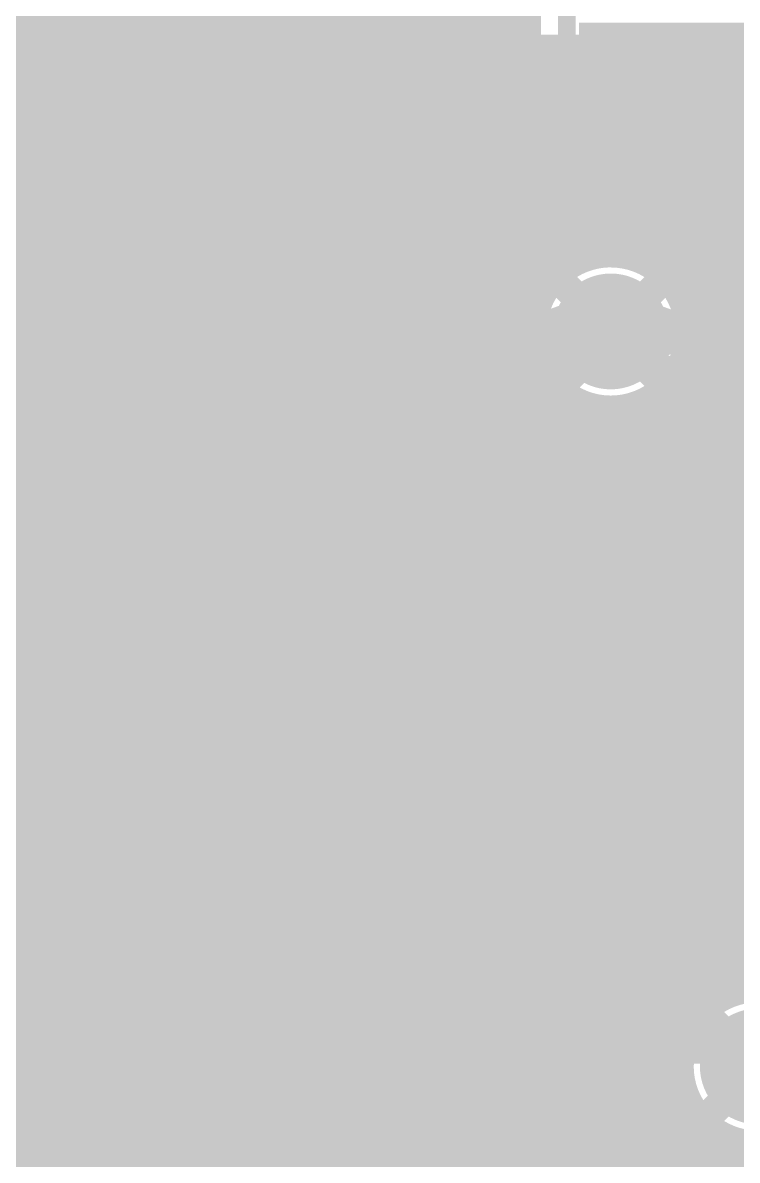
# Model space of a CAD drawing. Extents: x -118 to 4, y -52 to 56.
# Drawn here: x -99.06 to -92.89, y 15.7 to 25.53 of the extents above; entities that cross this region are included whole.
import ezdxf

# ---------------------------------------------------------------- set-up
doc = ezdxf.new("R2010")
doc.units = 0
doc.header["$MEASUREMENT"] = 0
doc.layers.get('0').update_dxf_attribs({"linetype": 'CONTINUOUS'})
for name, color, linetype in [('22-302-0_BOT', 7, 'CONTINUOUS'), ('22-302-0_DRD', 7, 'CONTINUOUS'), ('22-302-0_DRL', 2, 'CONTINUOUS'), ('22-302-0_GND', 1, 'CONTINUOUS'), ('22-302-0_IN1', 3, 'CONTINUOUS'), ('22-302-0_SMB', 5, 'CONTINUOUS'), ('22-302-0_SMT', 10, 'CONTINUOUS'), ('22-302-0_SPB', 14, 'CONTINUOUS'), ('22-302-0_SPT', 9, 'CONTINUOUS'), ('22-302-0_SSB', 12, 'CONTINUOUS'), ('22-302-0_SST', 11, 'CONTINUOUS'), ('22-302-0_TOP', 13, 'CONTINUOUS'), ('THRUHOLE_TAP', 7, 'CONTINUOUS')]:
    doc.layers.add(name, color=color, linetype=linetype)

# ---------------------------------------------------------------- blocks, each defined once
blk = doc.blocks.new('RECTANGLE_1')
blk.add_solid([(1.30048, 0.6477), (1.30048, -0.6477), (-1.30048, 0.6477), (-1.30048, -0.6477)])
blk = doc.blocks.new('RECTANGLE_31')
blk.add_solid([(0.508, 0.635), (0.508, -0.635), (-0.508, 0.635), (-0.508, -0.635)])
blk = doc.blocks.new('ROUND_50')
at = {"const_width": 0.35052}
blk.add_lwpolyline([(-0.17526, 0, 1), (0.17526, 0, 1)], format="xyb", close=True, dxfattribs=at)
blk = doc.blocks.new('ROUND_58')
at = {"const_width": 0.35052}
blk.add_lwpolyline([(-0.17526, 0, 1), (0.17526, 0, 1)], format="xyb", close=True, dxfattribs=at)
blk = doc.blocks.new('ROUND_107')
at = {"const_width": 0.10033}
blk.add_lwpolyline([(-0.050164, 0, 1), (0.050164, 0, 1)], format="xyb", close=True, dxfattribs=at)
blk = doc.blocks.new('ROUND_92')
at = {"const_width": 0.0635}
blk.add_lwpolyline([(-0.03175, 0, 1), (0.03175, 0, 1)], format="xyb", close=True, dxfattribs=at)
blk = doc.blocks.new('ROUND_93')
at = {"const_width": 0.50038}
blk.add_lwpolyline([(-0.25019, 0, 1), (0.25019, 0, 1)], format="xyb", close=True, dxfattribs=at)
blk = doc.blocks.new('RECTANGLE_5')
blk.add_solid([(0.99949, 2.04978), (0.99949, -2.04978), (-0.99949, 2.04978), (-0.99949, -2.04978)])
blk = doc.blocks.new('RECTANGLE_10')
blk.add_solid([(0.63627, 0.51308), (0.63627, -0.51308), (-0.63627, 0.51308), (-0.63627, -0.51308)])
blk = doc.blocks.new('ROUND_98')
at = {"const_width": 0.10033}
blk.add_lwpolyline([(-0.050164, 0, 1), (0.050164, 0, 1)], format="xyb", close=True, dxfattribs=at)

msp = doc.modelspace()

# ---------------------------------------------------------------- linework, layer by layer
at = {"layer": '22-302-0_BOT'}
for points, const_width in [([(-98.9838, 55.626), (-98.9838, 18.8722)], 0.254), ([(-98.7552, 55.626), (-98.7552, 18.8722)], 0.254), ([(-98.5266, 55.626), (-98.5266, 18.8722)], 0.254), ([(-98.298, 55.626), (-98.298, 18.8722)], 0.254), ([(-98.0694, 55.626), (-98.0694, 18.8722)], 0.254), ([(-97.8408, 55.626), (-97.8408, 21.1582)], 0.254), ([(-97.6122, 55.626), (-97.6122, 21.1582)], 0.254), ([(-71.882, 45.466), (-70.866, 44.45), (-70.866, 27.559), (-71.882, 26.543), (-73.787, 26.543), (-75.565, 24.765), (-75.565, 20.193), (-76.708, 19.05), (-85.979, 19.05), (-86.36, 18.669), (-86.36, 16.764), (-87.376, 15.748), (-96.139, 15.748), (-96.139, 17.907)], 0.2032), ([(-95.885, 25.019), (-95.885, 26.289)], 0.635), ([(-95.885, 26.289), (-95.885, 25.019)], 0.635), ([(-97.51568, 25.9969), (-97.51568, 24.0411)], 0.254), ([(-95.885, 25.9969), (-95.885, 25.019)], 0.254), ([(-97.51568, 25.5524), (-100.87356, 25.5524)], 0.254), ([(-94.25432, 25.4), (-94.25432, 24.0411)], 0.254), ([(-88.9, 25.4), (-94.25432, 25.4)], 0.254), ([(-94.1832, 25.4), (-94.1832, 23.5077)], 0.254), ([(-93.9546, 25.4), (-93.9546, 23.53818)], 0.254), ([(-93.726, 25.4), (-93.726, 23.48992)], 0.254), ([(-93.4974, 25.4), (-93.4974, 23.33752)], 0.254), ([(-93.2688, 25.4), (-93.2688, 23.3172)], 0.254), ([(-93.0402, 25.4), (-93.0402, 23.3172)], 0.254), ([(-92.8116, 25.4), (-92.8116, 23.3172)], 0.254), ([(-97.51568, 25.3238), (-100.79228, 25.3238)], 0.254), ([(-86.3092, 25.3238), (-94.25432, 25.3238)], 0.254), ([(-97.51568, 25.0952), (-100.73386, 25.0952)], 0.254), ([(-86.3092, 25.0952), (-94.25432, 25.0952)], 0.254), ([(-97.51568, 25.019), (-95.885, 25.019)], 0.254), ([(-94.25432, 25.019), (-95.885, 25.019)], 0.254), ([(-95.885, 24.0411), (-95.885, 25.019)], 0.254), ([(-97.51568, 24.8666), (-100.69322, 24.8666)], 0.254), ([(-90.9828, 24.8666), (-94.25432, 24.8666)], 0.254), ([(-97.51568, 24.638), (-100.6729, 24.638)], 0.254), ([(-90.9828, 24.638), (-94.25432, 24.638)], 0.254), ([(-97.51568, 24.4094), (-100.67036, 24.4094)], 0.254), ([(-90.9828, 24.4094), (-94.25432, 24.4094)], 0.254), ([(-97.51568, 24.1808), (-100.68814, 24.1808)], 0.254), ([(-90.9828, 24.1808), (-94.25432, 24.1808)], 0.254), ([(-90.9828, 23.9522), (-100.7237, 23.9522)], 0.254), ([(-94.25432, 24.0411), (-97.51568, 24.0411)], 0.254), ([(-97.3836, 24.0411), (-97.3836, 21.1582)], 0.254), ([(-97.155, 24.0411), (-97.155, 21.1582)], 0.254), ([(-96.9264, 24.0411), (-96.9264, 21.1582)], 0.254), ([(-96.6978, 24.0411), (-96.6978, 21.1582)], 0.254), ([(-96.4692, 24.0411), (-96.4692, 21.1582)], 0.254), ([(-96.2406, 24.0411), (-96.2406, 20.6502)], 0.254), ([(-96.012, 24.0411), (-96.012, 20.6502)], 0.254), ([(-95.7834, 24.0411), (-95.7834, 20.6502)], 0.254), ([(-95.5548, 24.0411), (-95.5548, 20.6502)], 0.254), ([(-95.3262, 24.0411), (-95.3262, 20.6502)], 0.254), ([(-95.0976, 24.0411), (-95.0976, 20.6502)], 0.254), ([(-94.869, 24.0411), (-94.869, 20.6502)], 0.254), ([(-94.6404, 24.0411), (-94.6404, 23.02002)], 0.254), ([(-94.4118, 24.0411), (-94.4118, 23.38578)], 0.254), ([(-90.9828, 23.7236), (-100.77958, 23.7236)], 0.254), ([(-94.2213, 23.495), (-100.85324, 23.495)], 0.254), ([(-90.9828, 23.495), (-93.73616, 23.495)], 0.254), ([(-94.52356, 23.2664), (-100.9523, 23.2664)], 0.254), ([(-90.9828, 23.3172), (-93.47708, 23.3172)], 0.254), ([(-94.63532, 23.0378), (-101.07676, 23.0378)], 0.254), ([(-93.98, 22.86), (-88.3412, 22.86), (-88.265, 22.7838)], 0.3048), ([(-94.65818, 22.8092), (-101.2317, 22.8092)], 0.254), ([(-94.6404, 22.69744), (-94.6404, 20.6502)], 0.254), ([(-94.59976, 22.5806), (-101.41966, 22.5806)], 0.254), ([(-93.4974, 22.37994), (-93.4974, 21.1582)], 0.254), ([(-90.9828, 22.4028), (-93.47708, 22.4028)], 0.254), ([(-93.2688, 22.4028), (-93.2688, 21.1582)], 0.254), ([(-93.0402, 22.4028), (-93.0402, 21.1582)], 0.254), ([(-92.8116, 22.4028), (-92.8116, 21.1582)], 0.254), ([(-94.43212, 22.352), (-101.65842, 22.352)], 0.254), ([(-94.4118, 22.33422), (-94.4118, 20.6502)], 0.254), ([(-90.9828, 22.352), (-93.52788, 22.352)], 0.254), ([(-94.1832, 22.20976), (-94.1832, 20.6502)], 0.254), ([(-93.726, 22.23008), (-93.726, 20.6502)], 0.254), ([(-90.9828, 22.1234), (-101.96322, 22.1234)], 0.254), ([(-93.9546, 22.17928), (-93.9546, 20.6502)], 0.254), ([(-88.7222, 21.8948), (-102.39502, 21.8948)], 0.254), ([(-88.7222, 21.6662), (-115.57, 21.6662)], 0.254), ([(-88.7222, 21.4376), (-115.57, 21.4376)], 0.254), ([(-88.7222, 21.209), (-115.57, 21.209)], 0.254), ([(-96.3168, 21.1582), (-97.9932, 21.1582), (-97.9932, 19.2278)], 0.254), ([(-96.3168, 21.1582), (-96.3168, 20.6502)], 0.254), ([(-91.8718, 21.1582), (-93.5482, 21.1582)], 0.254), ([(-93.5482, 21.1582), (-93.5482, 20.6502)], 0.254), ([(-97.9932, 20.9804), (-115.57, 20.9804)], 0.254), ([(-93.5482, 20.9804), (-96.3168, 20.9804)], 0.254), ([(-97.9932, 20.7518), (-115.57, 20.7518)], 0.254), ([(-93.5482, 20.7518), (-96.3168, 20.7518)], 0.254), ([(-93.5482, 20.6502), (-96.3168, 20.6502)], 0.254), ([(-97.9932, 20.5232), (-115.57, 20.5232)], 0.254), ([(-97.9932, 20.2946), (-115.57, 20.2946)], 0.254), ([(-92.71, 20.193), (-97.155, 20.193)], 0.3048), ([(-97.9932, 20.066), (-115.57, 20.066)], 0.254), ([(-97.9932, 19.8374), (-115.57, 19.8374)], 0.254), ([(-96.3168, 19.7358), (-96.3168, 19.2278)], 0.254), ([(-93.5482, 19.7358), (-96.3168, 19.7358)], 0.254), ([(-96.2406, 19.7358), (-96.2406, 18.8722)], 0.254), ([(-96.012, 19.7358), (-96.012, 18.8722)], 0.254), ([(-95.7834, 19.7358), (-95.7834, 18.8722)], 0.254), ([(-95.5548, 19.7358), (-95.5548, 18.8722)], 0.254), ([(-95.3262, 19.7358), (-95.3262, 18.8722)], 0.254), ([(-95.0976, 19.7358), (-95.0976, 16.1544)], 0.254), ([(-94.869, 19.7358), (-94.869, 16.1544)], 0.254), ([(-94.6404, 19.7358), (-94.6404, 16.1544)], 0.254), ([(-94.4118, 19.7358), (-94.4118, 18.8722)], 0.254), ([(-94.1832, 19.7358), (-94.1832, 18.8722)], 0.254), ([(-93.9546, 19.7358), (-93.9546, 18.8722)], 0.254), ([(-93.726, 19.7358), (-93.726, 18.8722)], 0.254), ([(-93.5482, 19.7358), (-93.5482, 19.2278)], 0.254), ([(-97.9932, 19.6088), (-115.57, 19.6088)], 0.254), ([(-93.5482, 19.6088), (-96.3168, 19.6088)], 0.254), ([(-97.9932, 19.3802), (-115.57, 19.3802)], 0.254), ([(-98.171, 17.907), (-98.171, 19.177)], 0.635), ([(-98.171, 19.177), (-98.171, 17.907), (-98.171, 19.177)], 0.635), ([(-93.5482, 19.3802), (-96.3168, 19.3802)], 0.254), ([(-93.726, 19.177), (-93.726, 17.907)], 0.635), ([(-93.726, 17.907), (-93.726, 19.177)], 0.635), ([(-93.1672, 19.1516), (-103.73614, 19.1516)], 0.254), ([(-96.3168, 19.2278), (-97.9932, 19.2278)], 0.254), ([(-97.8408, 19.2278), (-97.8408, 18.8722)], 0.254), ([(-97.6122, 19.2278), (-97.6122, 18.8722)], 0.254), ([(-97.3836, 19.2278), (-97.3836, 18.8722)], 0.254), ([(-97.155, 19.2278), (-97.155, 16.1544)], 0.254), ([(-96.9264, 19.2278), (-96.9264, 18.8722)], 0.254), ([(-96.6978, 19.2278), (-96.6978, 18.8722)], 0.254), ([(-96.4692, 19.2278), (-96.4692, 18.8722)], 0.254), ([(-93.1672, 19.2278), (-93.5482, 19.2278)], 0.254), ([(-93.4974, 19.2278), (-93.4974, 18.8722)], 0.254), ([(-93.2688, 19.2278), (-93.2688, 18.8722)], 0.254), ([(-93.1672, 19.2278), (-93.1672, 18.8722)], 0.254), ([(-93.1672, 19.2278), (-93.1672, 18.8722)], 0.254), ([(-93.1672, 18.923), (-103.28148, 18.923)], 0.254), ([(-97.3328, 18.8722), (-99.0092, 18.8722), (-99.0092, 16.9418)], 0.254), ([(-98.171, 18.8722), (-98.171, 17.907)], 0.254), ([(-97.3328, 18.8722), (-97.3328, 16.9418)], 0.254), ([(-95.3008, 18.8722), (-96.9772, 18.8722), (-96.9772, 16.9418)], 0.254), ([(-95.3008, 18.8722), (-95.3008, 16.9418)], 0.254), ([(-94.5642, 18.8722), (-94.5642, 16.9418)], 0.254), ([(-93.1672, 18.8722), (-94.5642, 18.8722)], 0.254), ([(-93.726, 18.8722), (-93.726, 17.907)], 0.254), ([(-99.0092, 18.6944), (-103.04018, 18.6944)], 0.254), ([(-96.9772, 18.6944), (-97.3328, 18.6944)], 0.254), ([(-94.5642, 18.6944), (-95.3008, 18.6944)], 0.254), ([(-99.0092, 18.4658), (-102.88524, 18.4658)], 0.254), ([(-96.9772, 18.4658), (-97.3328, 18.4658)], 0.254), ([(-94.5642, 18.4658), (-95.3008, 18.4658)], 0.254), ([(-99.0092, 18.2372), (-102.78364, 18.2372)], 0.254), ([(-96.9772, 18.2372), (-97.3328, 18.2372)], 0.254), ([(-94.5642, 18.2372), (-95.3008, 18.2372)], 0.254), ([(-99.0092, 18.0086), (-102.72776, 18.0086)], 0.254), ([(-96.9772, 18.0086), (-97.3328, 18.0086)], 0.254), ([(-94.5642, 18.0086), (-95.3008, 18.0086)], 0.254), ([(-99.0092, 17.907), (-98.171, 17.907)], 0.254), ([(-98.425, 14.6812), (-98.425, 14.732), (-97.409, 15.748), (-96.139, 15.748), (-96.139, 17.907)], 0.2032), ([(-98.171, 16.9418), (-98.171, 17.907)], 0.254), ([(-97.3328, 17.907), (-98.171, 17.907)], 0.254), ([(-94.5642, 17.907), (-93.726, 17.907)], 0.254), ([(-93.726, 16.9418), (-93.726, 17.907)], 0.254), ([(-99.0092, 17.78), (-102.70998, 17.78)], 0.254), ([(-96.9772, 17.78), (-97.3328, 17.78)], 0.254), ([(-94.5642, 17.78), (-95.3008, 17.78)], 0.254), ([(-99.0092, 17.5514), (-102.72776, 17.5514)], 0.254), ([(-96.9772, 17.5514), (-97.3328, 17.5514)], 0.254), ([(-94.5642, 17.5514), (-95.3008, 17.5514)], 0.254), ([(-99.0092, 17.3228), (-102.78364, 17.3228)], 0.254), ([(-96.9772, 17.3228), (-97.3328, 17.3228)], 0.254), ([(-94.5642, 17.3228), (-95.3008, 17.3228)], 0.254), ([(-99.0092, 17.0942), (-102.88524, 17.0942)], 0.254), ([(-96.9772, 17.0942), (-97.3328, 17.0942)], 0.254), ([(-94.5642, 17.0942), (-95.3008, 17.0942)], 0.254), ([(-97.3328, 16.9418), (-99.0092, 16.9418)], 0.254), ([(-98.9838, 16.9418), (-98.9838, 15.4178)], 0.254), ([(-98.7552, 16.9418), (-98.7552, 15.4178)], 0.254), ([(-98.5266, 16.9418), (-98.5266, 15.4178)], 0.254), ([(-98.298, 16.9418), (-98.298, 15.43304)], 0.254), ([(-98.0694, 16.9418), (-98.0694, 15.66164)], 0.254), ([(-97.8408, 16.9418), (-97.8408, 15.89024)], 0.254), ([(-97.6122, 16.9418), (-97.6122, 16.09852)], 0.254), ([(-97.3836, 16.9418), (-97.3836, 16.1544)], 0.254), ([(-96.5454, 16.9418), (-96.9772, 16.9418)], 0.254), ([(-96.9264, 16.9418), (-96.9264, 16.1544)], 0.254), ([(-96.6978, 16.9418), (-96.6978, 16.1544)], 0.254), ([(-96.5454, 16.9418), (-96.5454, 16.1544)], 0.254), ([(-96.5454, 16.9418), (-96.5454, 16.1544)], 0.254), ([(-95.7326, 16.9418), (-95.7326, 16.1544)], 0.254), ([(-95.3008, 16.9418), (-95.7326, 16.9418)], 0.254), ([(-95.5548, 16.9418), (-95.5548, 16.1544)], 0.254), ([(-95.3262, 16.9418), (-95.3262, 16.1544)], 0.254), ([(-93.23578, 16.9418), (-94.5642, 16.9418)], 0.254), ([(-94.4118, 16.9418), (-94.4118, 16.1544)], 0.254), ([(-94.1832, 16.9418), (-94.1832, 16.1544)], 0.254), ([(-93.9546, 16.9418), (-93.9546, 16.1544)], 0.254), ([(-93.726, 16.9418), (-93.726, 16.1544)], 0.254), ([(-93.4974, 16.9418), (-93.4974, 16.1544)], 0.254), ([(-93.2688, 16.9418), (-93.2688, 16.89608)], 0.254), ([(-96.5454, 16.8656), (-103.04018, 16.8656)], 0.254), ([(-93.28912, 16.8656), (-95.7326, 16.8656)], 0.254), ([(-96.5454, 16.637), (-103.28148, 16.637)], 0.254), ([(-93.37802, 16.637), (-95.7326, 16.637)], 0.254), ([(-96.5454, 16.4084), (-103.73614, 16.4084)], 0.254), ([(-93.38056, 16.4084), (-95.7326, 16.4084)], 0.254), ([(-96.5454, 16.1798), (-115.57, 16.1798)], 0.254), ([(-96.5454, 16.1544), (-97.409, 16.1544)], 0.254), ([(-93.30436, 16.1798), (-95.7326, 16.1798)], 0.254), ([(-93.28912, 16.1544), (-95.7326, 16.1544)], 0.254), ([(-97.69602, 16.03502), (-98.31324, 15.4178)], 0.254), ([(-97.77984, 15.9512), (-115.57, 15.9512)], 0.254), ([(-98.00844, 15.7226), (-115.57, 15.7226)], 0.254)]:
    msp.add_lwpolyline(points, dxfattribs=dict(at, const_width=const_width))
at = {"layer": '22-302-0_BOT', "const_width": 0.254}
for points in [[(-93.98, 23.54072, 0.4142136), (-94.66072, 22.86)], [(-93.47708, 23.3172, 0.2113087), (-93.98, 23.53968)], [(-94.66072, 22.86, 0.4142136), (-93.98, 22.17928)], [(-93.98, 22.17928, 0.2113086), (-93.47631, 22.4021)], [(-93.23578, 16.9418, 0.1736053), (-93.39036, 16.51)], [(-93.39072, 16.51, 0.138546), (-93.29009, 16.1538)], [(-97.409, 16.1544, 0.1989124), (-97.69637, 16.03537)], [(-97.409, 16.1544, 0.1989124), (-97.69637, 16.03537)]]:
    msp.add_lwpolyline(points, format="xyb", dxfattribs=at)
at = {"layer": '22-302-0_DRD', "const_width": 0.254}
for points in [[(-95.25, 26.924), (-96.52, 25.654)], [(-95.25, 25.654), (-96.52, 26.924)], [(-95.25, 26.924), (-96.52, 25.654)], [(-95.25, 25.654), (-96.52, 26.924)], [(-93.345, 23.495), (-94.615, 22.225)], [(-93.345, 22.225), (-94.615, 23.495)], [(-97.536, 19.812), (-98.806, 18.542)], [(-97.536, 18.542), (-98.806, 19.812)], [(-97.536, 19.812), (-98.806, 18.542)], [(-97.536, 18.542), (-98.806, 19.812)], [(-97.536, 19.812), (-98.806, 18.542)], [(-97.536, 18.542), (-98.806, 19.812)], [(-93.091, 19.812), (-94.361, 18.542)], [(-93.091, 18.542), (-94.361, 19.812)], [(-93.091, 19.812), (-94.361, 18.542)], [(-93.091, 18.542), (-94.361, 19.812)], [(-92.075, 17.145), (-93.345, 15.875)], [(-92.075, 15.875), (-93.345, 17.145)]]:
    msp.add_lwpolyline(points, dxfattribs=at)
at = {"layer": '22-302-0_IN1', "const_width": 0.254}
for points in [[(-92.67952, 25.2984), (-98.425, 25.2984)], [(-98.425, 25.28062), (-98.425, 19.80692)], [(-94.361, 25.28062), (-98.425, 25.28062)], [(-98.1964, 25.28062), (-98.1964, 19.85518)], [(-97.9678, 25.28062), (-97.9678, 19.8247)], [(-97.7392, 25.28062), (-97.7392, 19.70278)], [(-97.5106, 25.28062), (-97.5106, 19.33702)], [(-97.282, 25.28062), (-97.282, 5.7912)], [(-97.0534, 25.28062), (-97.0534, 12.35202)], [(-96.8248, 25.28062), (-96.8248, 12.71778)], [(-96.5962, 25.28062), (-96.5962, 12.8397)], [(-96.3676, 25.28062), (-96.3676, 12.87018)], [(-96.139, 25.28062), (-96.139, 12.82192)], [(-95.9104, 25.28062), (-95.9104, 12.66952)], [(-95.6818, 25.28062), (-95.6818, 10.98042)], [(-95.4532, 25.28062), (-95.4532, 11.2141)], [(-95.2246, 25.28062), (-95.2246, 11.35888)], [(-94.996, 25.28062), (-94.996, 11.45032)], [(-94.7674, 25.28062), (-94.7674, 11.49604)], [(-94.5388, 25.28062), (-94.5388, 23.24608)], [(-92.68714, 25.28062), (-94.361, 25.28062)], [(-94.3102, 25.28062), (-94.3102, 23.45436)], [(-94.0816, 25.28062), (-94.0816, 23.53056)], [(-93.853, 25.28062), (-93.853, 23.52802)], [(-93.6244, 25.28062), (-93.6244, 23.43912)], [(-93.3958, 25.28062), (-93.3958, 23.20798)], [(-93.1672, 25.28062), (-93.1672, 19.56308)], [(-92.9386, 25.28062), (-92.9386, 17.15008)], [(-92.72778, 25.0698), (-98.425, 25.0698)], [(-92.6973, 24.8412), (-98.425, 24.8412)], [(-92.57538, 24.6126), (-98.425, 24.6126)], [(-92.20962, 24.384), (-98.425, 24.384)], [(-85.69452, 24.1554), (-98.425, 24.1554)], [(-86.0425, 23.9268), (-98.425, 23.9268)], [(-86.24824, 23.6982), (-98.425, 23.6982)], [(-94.27972, 23.4696), (-98.425, 23.4696)], [(-86.38286, 23.4696), (-93.67774, 23.4696)], [(-94.54388, 23.241), (-98.425, 23.241)], [(-86.46668, 23.241), (-93.41612, 23.241)], [(-94.64294, 23.0124), (-98.425, 23.0124)], [(-86.5124, 23.0124), (-93.31706, 23.0124)], [(-94.65564, 22.7838), (-98.425, 22.7838)], [(-86.51748, 22.7838), (-93.30436, 22.7838)], [(-94.58706, 22.5552), (-98.425, 22.5552)], [(-93.3958, 22.51202), (-93.3958, 19.77136)], [(-86.487, 22.5552), (-93.37294, 22.5552)], [(-94.5388, 22.47138), (-94.5388, 11.50366)], [(-94.40164, 22.3266), (-98.425, 22.3266)], [(-93.6244, 22.28088), (-93.6244, 19.84756)], [(-86.41588, 22.3266), (-93.55836, 22.3266)], [(-94.3102, 22.26564), (-94.3102, 19.52498)], [(-94.0816, 22.1869), (-94.0816, 19.75612)], [(-93.853, 22.19198), (-93.853, 19.84502)], [(-86.29904, 22.098), (-98.425, 22.098)], [(-90.93962, 21.8694), (-98.425, 21.8694)], [(-91.12504, 21.6408), (-98.425, 21.6408)], [(-91.19362, 21.4122), (-98.425, 21.4122)], [(-91.18092, 21.1836), (-98.425, 21.1836)], [(-91.08186, 20.955), (-98.425, 20.955)], [(-90.82024, 20.7264), (-98.425, 20.7264)], [(-77.60208, 20.4978), (-98.425, 20.4978)], [(-77.81036, 20.2692), (-98.425, 20.2692)], [(-77.88656, 20.0406), (-98.425, 20.0406)], [(-93.9673, 19.812), (-97.92716, 19.812)], [(-77.88402, 19.812), (-93.48216, 19.812)], [(-94.26956, 19.5834), (-97.6249, 19.5834)], [(-77.79512, 19.5834), (-93.1799, 19.5834)], [(-94.38132, 19.3548), (-97.51314, 19.3548)], [(-77.56398, 19.3548), (-93.06814, 19.3548)], [(-94.40418, 19.1262), (-97.49282, 19.1262)], [(-60.9727, 19.1262), (-93.04782, 19.1262)], [(-97.5106, 19.01444), (-97.5106, 5.7912)], [(-94.34576, 18.8976), (-97.55124, 18.8976)], [(-61.00318, 18.8976), (-93.10624, 18.8976)], [(-94.3102, 18.82902), (-94.3102, 11.47064)], [(-93.1672, 18.78838), (-93.1672, 17.01292)], [(-97.7392, 18.65122), (-97.7392, 5.7912)], [(-94.17812, 18.669), (-97.71888, 18.669)], [(-60.95492, 18.669), (-93.27388, 18.669)], [(-98.425, 18.54708), (-98.425, 12.86002)], [(-94.0816, 18.59788), (-94.0816, 11.39444)], [(-93.3958, 18.58264), (-93.3958, 10.7315)], [(-98.1964, 18.49628), (-98.1964, 12.77112)], [(-97.9678, 18.52676), (-97.9678, 12.53998)], [(-93.853, 18.50898), (-93.853, 11.26998)], [(-93.6244, 18.5039), (-93.6244, 11.07186)], [(-90.84564, 18.4404), (-98.425, 18.4404)], [(-91.03106, 18.2118), (-98.425, 18.2118)], [(-91.09964, 17.9832), (-98.425, 17.9832)], [(-91.08694, 17.7546), (-98.425, 17.7546)], [(-90.98788, 17.526), (-98.425, 17.526)], [(-90.72372, 17.2974), (-98.425, 17.2974)], [(-93.09608, 17.0688), (-98.425, 17.0688)], [(-93.30436, 16.8402), (-98.425, 16.8402)], [(-93.38056, 16.6116), (-98.425, 16.6116)], [(-93.37802, 16.383), (-98.425, 16.383)], [(-93.28912, 16.1544), (-98.425, 16.1544)], [(-93.1672, 16.00708), (-93.1672, 10.9474)], [(-93.05798, 15.9258), (-98.425, 15.9258)], [(-92.9386, 15.86992), (-92.9386, 11.19124)], [(-85.11032, 15.6972), (-98.425, 15.6972)]]:
    msp.add_lwpolyline(points, dxfattribs=at)
for points in [[(-93.98, 23.54072, 0.4142136), (-94.66072, 22.86)], [(-93.29928, 22.86, 0.4142136), (-93.98, 23.54072)], [(-94.66072, 22.86, 0.4142136), (-93.98, 22.17928)], [(-93.98, 22.17928, 0.4142136), (-93.29928, 22.86)], [(-98.171, 19.85772, 0.0961155), (-98.42557, 19.80833)], [(-98.171, 19.85772, 0.0961155), (-98.42557, 19.80833)], [(-97.49028, 19.177, 0.4142136), (-98.171, 19.85772)], [(-97.49028, 19.177, 0.4142136), (-98.171, 19.85772)], [(-93.726, 19.85772, 0.4142136), (-94.40672, 19.177)], [(-93.726, 19.85772, 0.4142136), (-94.40672, 19.177)], [(-93.04528, 19.177, 0.4142136), (-93.726, 19.85772)], [(-93.04528, 19.177, 0.4142136), (-93.726, 19.85772)], [(-98.171, 18.49628, 0.4142136), (-97.49028, 19.177)], [(-98.171, 18.49628, 0.4142136), (-97.49028, 19.177)], [(-94.40672, 19.177, 0.4142136), (-93.726, 18.49628)], [(-94.40672, 19.177, 0.4142136), (-93.726, 18.49628)], [(-93.726, 18.49628, 0.4142136), (-93.04528, 19.177)], [(-93.726, 18.49628, 0.4142136), (-93.04528, 19.177)], [(-98.425, 18.54708, 0.0961154), (-98.171, 18.4978)], [(-98.425, 18.54708, 0.0961154), (-98.171, 18.4978)], [(-92.71, 17.19072, 0.4142136), (-93.39072, 16.51)], [(-93.39072, 16.51, 0.4142136), (-92.71, 15.82928)]]:
    msp.add_lwpolyline(points, format="xyb", dxfattribs=at)
at = {"layer": '22-302-0_SSB', "const_width": 0.1524}
for points in [[(-97.028, 29.21), (-94.361, 29.21), (-94.361, 24.13), (-97.409, 24.13), (-97.409, 29.21), (-97.028, 29.21)], [(-96.6978, 23.16226), (-96.52762, 23.10384), (-96.52762, 22.86508), (-96.6978, 22.80666), (-96.86798, 22.68728), (-97.37598, 22.68728), (-97.54362, 22.74824), (-97.54362, 23.10384), (-97.37598, 23.16226), (-96.6978, 23.16226)], [(-93.6498, 23.03526), (-93.47962, 22.97684), (-93.47962, 22.73808), (-93.6498, 22.67966), (-93.81998, 22.56028), (-94.32798, 22.56028), (-94.49562, 22.62124), (-94.49562, 22.97684), (-94.32798, 23.03526), (-93.6498, 23.03526)], [(-96.86798, 22.92604), (-96.52762, 22.68728)], [(-93.81998, 22.79904), (-93.47962, 22.56028)], [(-96.6978, 22.32406), (-96.52762, 22.26564), (-96.52762, 21.91004), (-96.6978, 21.84908), (-97.03562, 21.84908), (-97.2058, 21.96846), (-97.2058, 22.32406), (-97.54362, 22.32406), (-97.54362, 21.84908)], [(-93.98762, 21.78304), (-94.1578, 21.72208), (-94.32798, 21.72208), (-94.49562, 21.78304), (-94.49562, 22.13864), (-94.32798, 22.19706), (-94.1578, 22.19706), (-93.98762, 22.13864), (-93.98762, 21.78304), (-93.81998, 21.72208), (-93.6498, 21.72208), (-93.47962, 21.78304), (-93.47962, 22.13864), (-93.6498, 22.19706), (-93.81998, 22.19706), (-93.98762, 22.13864)], [(-95.123, 16.764), (-99.187, 16.764), (-99.187, 21.336), (-97.409, 21.336), (-97.155, 21.082), (-96.901, 21.336), (-95.123, 21.336), (-95.123, 16.764)], [(-90.678, 16.764), (-94.742, 16.764), (-94.742, 21.336), (-92.964, 21.336), (-92.71, 21.082), (-92.456, 21.336), (-90.678, 21.336), (-90.678, 16.764)]]:
    msp.add_lwpolyline(points, dxfattribs=at)
at = {"layer": '22-302-0_SST', "const_width": 0.1524}
for points in [[(-93.77172, 19.4056), (-93.77172, 18.9357), (-97.2693, 18.9357), (-97.2693, 27.8257), (-95.7707, 29.3243), (-93.61932, 29.3243), (-93.61932, 28.92552)], [(-98.15576, 24.8285), (-98.32594, 24.88946), (-98.49612, 24.88946), (-98.66376, 24.8285), (-98.66376, 24.4729), (-98.49612, 24.41448), (-98.32594, 24.41448), (-98.15576, 24.4729), (-98.15576, 24.8285), (-97.98812, 24.88946), (-97.81794, 24.88946), (-97.64776, 24.8285), (-97.64776, 24.4729), (-97.81794, 24.41448), (-97.98812, 24.41448), (-98.15576, 24.4729)], [(-97.81794, 23.57628), (-97.64776, 23.69566), (-97.64776, 23.93188), (-97.81794, 24.05126), (-97.98812, 24.05126), (-98.32594, 23.8125), (-98.66376, 24.05126), (-98.66376, 23.57628)], [(-97.81794, 23.21306), (-97.64776, 23.1521), (-97.64776, 22.7965), (-97.81794, 22.73808), (-98.49612, 22.73808), (-98.66376, 22.7965), (-98.66376, 23.1521), (-98.49612, 23.21306)], [(-94.11716, 16.6116), (-94.11716, 17.6276), (-94.23654, 17.45742)], [(-95.97136, 16.6116), (-95.61576, 16.6116), (-95.49638, 16.94942), (-95.49638, 17.28978), (-95.61576, 17.6276), (-95.97136, 17.6276)], [(-95.91294, 16.6116), (-95.91294, 17.6276)], [(-94.71914, 16.6116), (-95.13316, 16.6116), (-95.13316, 17.6276)], [(-93.15958, 16.6116), (-93.63456, 16.6116), (-93.15958, 17.28978), (-93.15958, 17.45742), (-93.22054, 17.6276), (-93.57614, 17.6276), (-93.63456, 17.45742)], [(-93.99778, 16.6116), (-94.23654, 16.6116)], [(-98.425, 16.383), (-97.155, 16.383), (-96.901, 16.129), (-96.901, 12.827), (-98.679, 12.827), (-98.679, 16.129), (-98.425, 16.383)], [(-95.25, 16.383), (-93.98, 16.383), (-93.726, 16.129), (-93.726, 12.827), (-95.504, 12.827), (-95.504, 16.129), (-95.25, 16.383)], [(-92.17914, 15.41018), (-92.00896, 15.52702), (-92.00896, 15.76578), (-92.17914, 15.88262), (-92.34678, 15.88262), (-92.68714, 15.6464), (-93.02496, 15.88262), (-93.02496, 15.41018)], [(-98.99396, 15.76578), (-98.99396, 15.52702)], [(-98.99396, 15.6464), (-100.00996, 15.6464), (-99.83978, 15.52702)]]:
    msp.add_lwpolyline(points, dxfattribs=at)
for points in [[(-92.075, 29.12872, 0.4142136), (-97.07372, 24.13)], [(-97.07372, 24.13, 0.4142136), (-92.075, 19.13128)]]:
    msp.add_lwpolyline(points, format="xyb", dxfattribs=at)
at = {"layer": '22-302-0_TOP'}
for points, const_width in [([(-96.5708, 30.68574), (-96.5708, 16.63192)], 0.254), ([(-96.3422, 30.61208), (-96.3422, 16.86052)], 0.254), ([(-96.1136, 30.607), (-96.1136, 17.08912)], 0.254), ([(-95.885, 30.607), (-95.885, 17.31772)], 0.254), ([(-95.6564, 30.607), (-95.6564, 17.54632)], 0.254), ([(-95.631, 30.607), (-95.631, 25.019)], 0.254), ([(-98.933, 29.21), (-98.171, 28.448), (-98.171, 21.844), (-100.33, 19.685), (-100.33, 8.382), (-97.282, 5.334), (-97.282, 4.318), (-97.155, 4.191)], 2.032), ([(-96.647, 28.448), (-96.647, 21.844)], 0.254), ([(-95.631, 25.4508), (-96.647, 25.4508)], 0.254), ([(-95.631, 25.2222), (-96.647, 25.2222)], 0.254), ([(-95.504, 24.9936), (-96.647, 24.9936)], 0.254), ([(-95.504, 25.019), (-95.631, 25.019)], 0.254), ([(-95.504, 25.019), (-95.504, 22.15134)], 0.254), ([(-95.504, 24.765), (-96.647, 24.765)], 0.254), ([(-95.504, 24.5364), (-96.647, 24.5364)], 0.254), ([(-95.504, 24.3078), (-96.647, 24.3078)], 0.254), ([(-95.504, 24.0792), (-96.647, 24.0792)], 0.254), ([(-95.504, 23.8506), (-96.647, 23.8506)], 0.254), ([(-95.504, 23.622), (-96.647, 23.622)], 0.254), ([(-95.504, 23.3934), (-96.647, 23.3934)], 0.254), ([(-95.504, 23.1648), (-96.647, 23.1648)], 0.254), ([(-97.79, 15.621), (-96.647, 15.621), (-94.869, 17.399), (-94.869, 21.971), (-93.98, 22.86)], 0.3048), ([(-95.504, 22.9362), (-96.647, 22.9362)], 0.254), ([(-95.504, 22.7076), (-96.647, 22.7076)], 0.254), ([(-95.504, 22.479), (-96.647, 22.479)], 0.254), ([(-95.504, 22.2504), (-96.647, 22.2504)], 0.254), ([(-95.52686, 22.0218), (-96.647, 22.0218)], 0.254), ([(-95.5294, 21.971), (-95.5294, 17.67332)], 0.254), ([(-95.5294, 21.7932), (-96.647, 21.7932)], 0.254), ([(-95.5294, 21.5646), (-96.6724, 21.5646)], 0.254), ([(-95.5294, 21.336), (-96.73336, 21.336)], 0.254), ([(-95.5294, 21.1074), (-96.8375, 21.1074)], 0.254), ([(-96.7994, 21.17852), (-96.7994, 16.64208)], 0.254), ([(-97.028, 20.83562), (-97.028, 16.64208)], 0.254), ([(-95.5294, 20.8788), (-96.99244, 20.8788)], 0.254), ([(-97.10166, 20.75688), (-98.806, 19.05254)], 0.254), ([(-95.5294, 20.6502), (-97.20834, 20.6502)], 0.254), ([(-97.2566, 20.60194), (-97.2566, 16.64208)], 0.254), ([(-95.5294, 20.4216), (-97.43694, 20.4216)], 0.254), ([(-97.4852, 20.37334), (-97.4852, 16.64208)], 0.254), ([(-97.7138, 20.14474), (-97.7138, 16.64208)], 0.254), ([(-95.5294, 20.193), (-97.66554, 20.193)], 0.254), ([(-95.5294, 19.9644), (-97.89414, 19.9644)], 0.254), ([(-97.9424, 19.91614), (-97.9424, 16.64208)], 0.254), ([(-95.5294, 19.7358), (-98.12274, 19.7358)], 0.254), ([(-94.2086, 19.812), (-94.2086, 17.399)], 0.254), ([(-91.694, 19.812), (-94.2086, 19.812)], 0.254), ([(-91.694, 19.7358), (-94.2086, 19.7358)], 0.254), ([(-94.0562, 19.812), (-94.0562, 16.64208)], 0.254), ([(-93.8276, 19.812), (-93.8276, 16.64208)], 0.254), ([(-93.599, 19.812), (-93.599, 16.64208)], 0.254), ([(-93.3704, 19.812), (-93.3704, 17.0561)], 0.254), ([(-93.1418, 19.812), (-93.1418, 17.25168)], 0.254), ([(-92.9132, 19.812), (-92.9132, 17.34312)], 0.254), ([(-98.171, 19.68754), (-98.171, 16.64208)], 0.254), ([(-98.3996, 19.45894), (-98.3996, 16.64208)], 0.254), ([(-95.5294, 19.5072), (-98.35134, 19.5072)], 0.254), ([(-91.694, 19.5072), (-94.2086, 19.5072)], 0.254), ([(-95.5294, 19.2786), (-98.57994, 19.2786)], 0.254), ([(-88.265, 19.2786), (-94.2086, 19.2786)], 0.254), ([(-98.6282, 19.23034), (-98.6282, 16.64208)], 0.254), ([(-98.806, 19.05254), (-98.806, 16.64208)], 0.254), ([(-95.5294, 19.05), (-98.806, 19.05)], 0.254), ([(-88.265, 19.05), (-94.2086, 19.05)], 0.254), ([(-95.5294, 18.8214), (-98.806, 18.8214)], 0.254), ([(-88.265, 18.8214), (-94.2086, 18.8214)], 0.254), ([(-95.5294, 18.5928), (-98.806, 18.5928)], 0.254), ([(-89.0524, 18.5928), (-94.2086, 18.5928)], 0.254), ([(-95.5294, 18.3642), (-98.806, 18.3642)], 0.254), ([(-89.0524, 18.3642), (-94.2086, 18.3642)], 0.254), ([(-95.5294, 18.1356), (-98.806, 18.1356)], 0.254), ([(-89.0524, 18.1356), (-94.2086, 18.1356)], 0.254), ([(-95.5294, 17.907), (-98.806, 17.907)], 0.254), ([(-89.0524, 17.907), (-94.2086, 17.907)], 0.254), ([(-95.5294, 17.6784), (-98.806, 17.6784)], 0.254), ([(-95.5294, 17.67332), (-96.64446, 16.55572)], 0.254), ([(-89.0524, 17.6784), (-94.2086, 17.6784)], 0.254), ([(-95.75292, 17.4498), (-98.806, 17.4498)], 0.254), ([(-89.0524, 17.4498), (-94.2086, 17.4498)], 0.254), ([(-95.98152, 17.2212), (-98.806, 17.2212)], 0.254), ([(-93.19006, 17.2212), (-94.23146, 17.2212)], 0.254), ([(-94.2848, 17.09166), (-94.2848, 16.64208)], 0.254), ([(-96.21012, 16.9926), (-98.806, 16.9926)], 0.254), ([(-93.41866, 16.9926), (-94.3483, 16.9926)], 0.254), ([(-94.40164, 16.93164), (-94.6912, 16.64208)], 0.254), ([(-94.5134, 16.81988), (-94.5134, 16.64208)], 0.254), ([(-96.43872, 16.764), (-98.806, 16.764)], 0.254), ([(-93.52788, 16.764), (-94.56928, 16.764)], 0.254), ([(-96.64446, 16.64208), (-98.806, 16.64208)], 0.254), ([(-96.64446, 16.64208), (-96.64446, 16.55572)], 0.254), ([(-93.55582, 16.64208), (-94.6912, 16.64208)], 0.254), ([(-94.615, 15.621), (-93.599, 15.621), (-92.71, 16.51)], 0.2032)]:
    msp.add_lwpolyline(points, dxfattribs=dict(at, const_width=const_width))
at = {"layer": '22-302-0_TOP', "const_width": 0.254}
for points in [[(-95.504, 22.15134, 0.0692891), (-95.52911, 21.971)], [(-97.09404, 20.76704, 0.1989124), (-96.64795, 21.844)], [(-94.40164, 16.93164, 0.1989124), (-94.20805, 17.399)], [(-94.40164, 16.93164, 0.1989124), (-94.20805, 17.399)], [(-92.71, 17.36852, 0.3695379), (-93.55582, 16.64208)]]:
    msp.add_lwpolyline(points, format="xyb", dxfattribs=at)

# ---------------------------------------------------------------- block references
at = {"layer": '22-302-0_BOT'}
for name, p in [('RECTANGLE_1', (-95.885, 25.019)), ('ROUND_50', (-93.98, 22.86)), ('RECTANGLE_31', (-97.155, 20.193)), ('RECTANGLE_31', (-92.71, 20.193)), ('ROUND_58', (-98.171, 19.177)), ('ROUND_50', (-93.726, 19.177)), ('RECTANGLE_31', (-98.171, 17.907)), ('RECTANGLE_31', (-96.139, 17.907)), ('RECTANGLE_31', (-93.726, 17.907)), ('ROUND_50', (-92.71, 16.51))]:
    msp.add_blockref(name, p, dxfattribs=at)
at = {"layer": '22-302-0_DRL'}
for p in [(-93.98, 22.86), (-98.171, 19.177), (-93.726, 19.177)]:
    msp.add_blockref('ROUND_107', p, dxfattribs=at)
at = {"layer": '22-302-0_GND'}
for name, p in [('ROUND_93', (-93.98, 22.86)), ('ROUND_92', (-98.171, 19.177)), ('ROUND_92', (-93.726, 19.177)), ('ROUND_93', (-92.71, 16.51))]:
    msp.add_blockref(name, p, dxfattribs=at)
at = {"layer": '22-302-0_IN1'}
for p in [(-93.98, 22.86), (-98.171, 19.177), (-93.726, 19.177), (-92.71, 16.51)]:
    msp.add_blockref('ROUND_58', p, dxfattribs=at)
at = {"layer": '22-302-0_SMB'}
for name, p in [('RECTANGLE_1', (-95.885, 25.019)), ('RECTANGLE_31', (-97.155, 20.193)), ('RECTANGLE_31', (-92.71, 20.193)), ('RECTANGLE_31', (-98.171, 17.907)), ('RECTANGLE_31', (-96.139, 17.907)), ('RECTANGLE_31', (-93.726, 17.907))]:
    msp.add_blockref(name, p, dxfattribs=at)
at = {"layer": '22-302-0_SMT'}
for name, p in [('RECTANGLE_5', (-92.075, 19.77898)), ('RECTANGLE_10', (-97.79, 15.621)), ('RECTANGLE_10', (-94.615, 15.621))]:
    msp.add_blockref(name, p, dxfattribs=at)
at = {"layer": '22-302-0_SPB'}
for name, p in [('RECTANGLE_1', (-95.885, 25.019)), ('RECTANGLE_31', (-97.155, 20.193)), ('RECTANGLE_31', (-92.71, 20.193)), ('RECTANGLE_31', (-98.171, 17.907)), ('RECTANGLE_31', (-96.139, 17.907)), ('RECTANGLE_31', (-93.726, 17.907))]:
    msp.add_blockref(name, p, dxfattribs=at)
at = {"layer": '22-302-0_SPT'}
for name, p in [('RECTANGLE_5', (-92.075, 19.77898)), ('RECTANGLE_10', (-97.79, 15.621)), ('RECTANGLE_10', (-94.615, 15.621))]:
    msp.add_blockref(name, p, dxfattribs=at)
at = {"layer": '22-302-0_TOP'}
for name, p in [('ROUND_50', (-93.98, 22.86)), ('RECTANGLE_5', (-92.075, 19.77898)), ('ROUND_58', (-98.171, 19.177)), ('ROUND_50', (-93.726, 19.177)), ('ROUND_50', (-92.71, 16.51)), ('RECTANGLE_10', (-97.79, 15.621)), ('RECTANGLE_10', (-94.615, 15.621))]:
    msp.add_blockref(name, p, dxfattribs=at)
at = {"layer": 'THRUHOLE_TAP'}
for p in [(-93.98, 22.86), (-98.171, 19.177), (-93.726, 19.177)]:
    msp.add_blockref('ROUND_98', p, dxfattribs=at)

doc.saveas('drawing.dxf')
